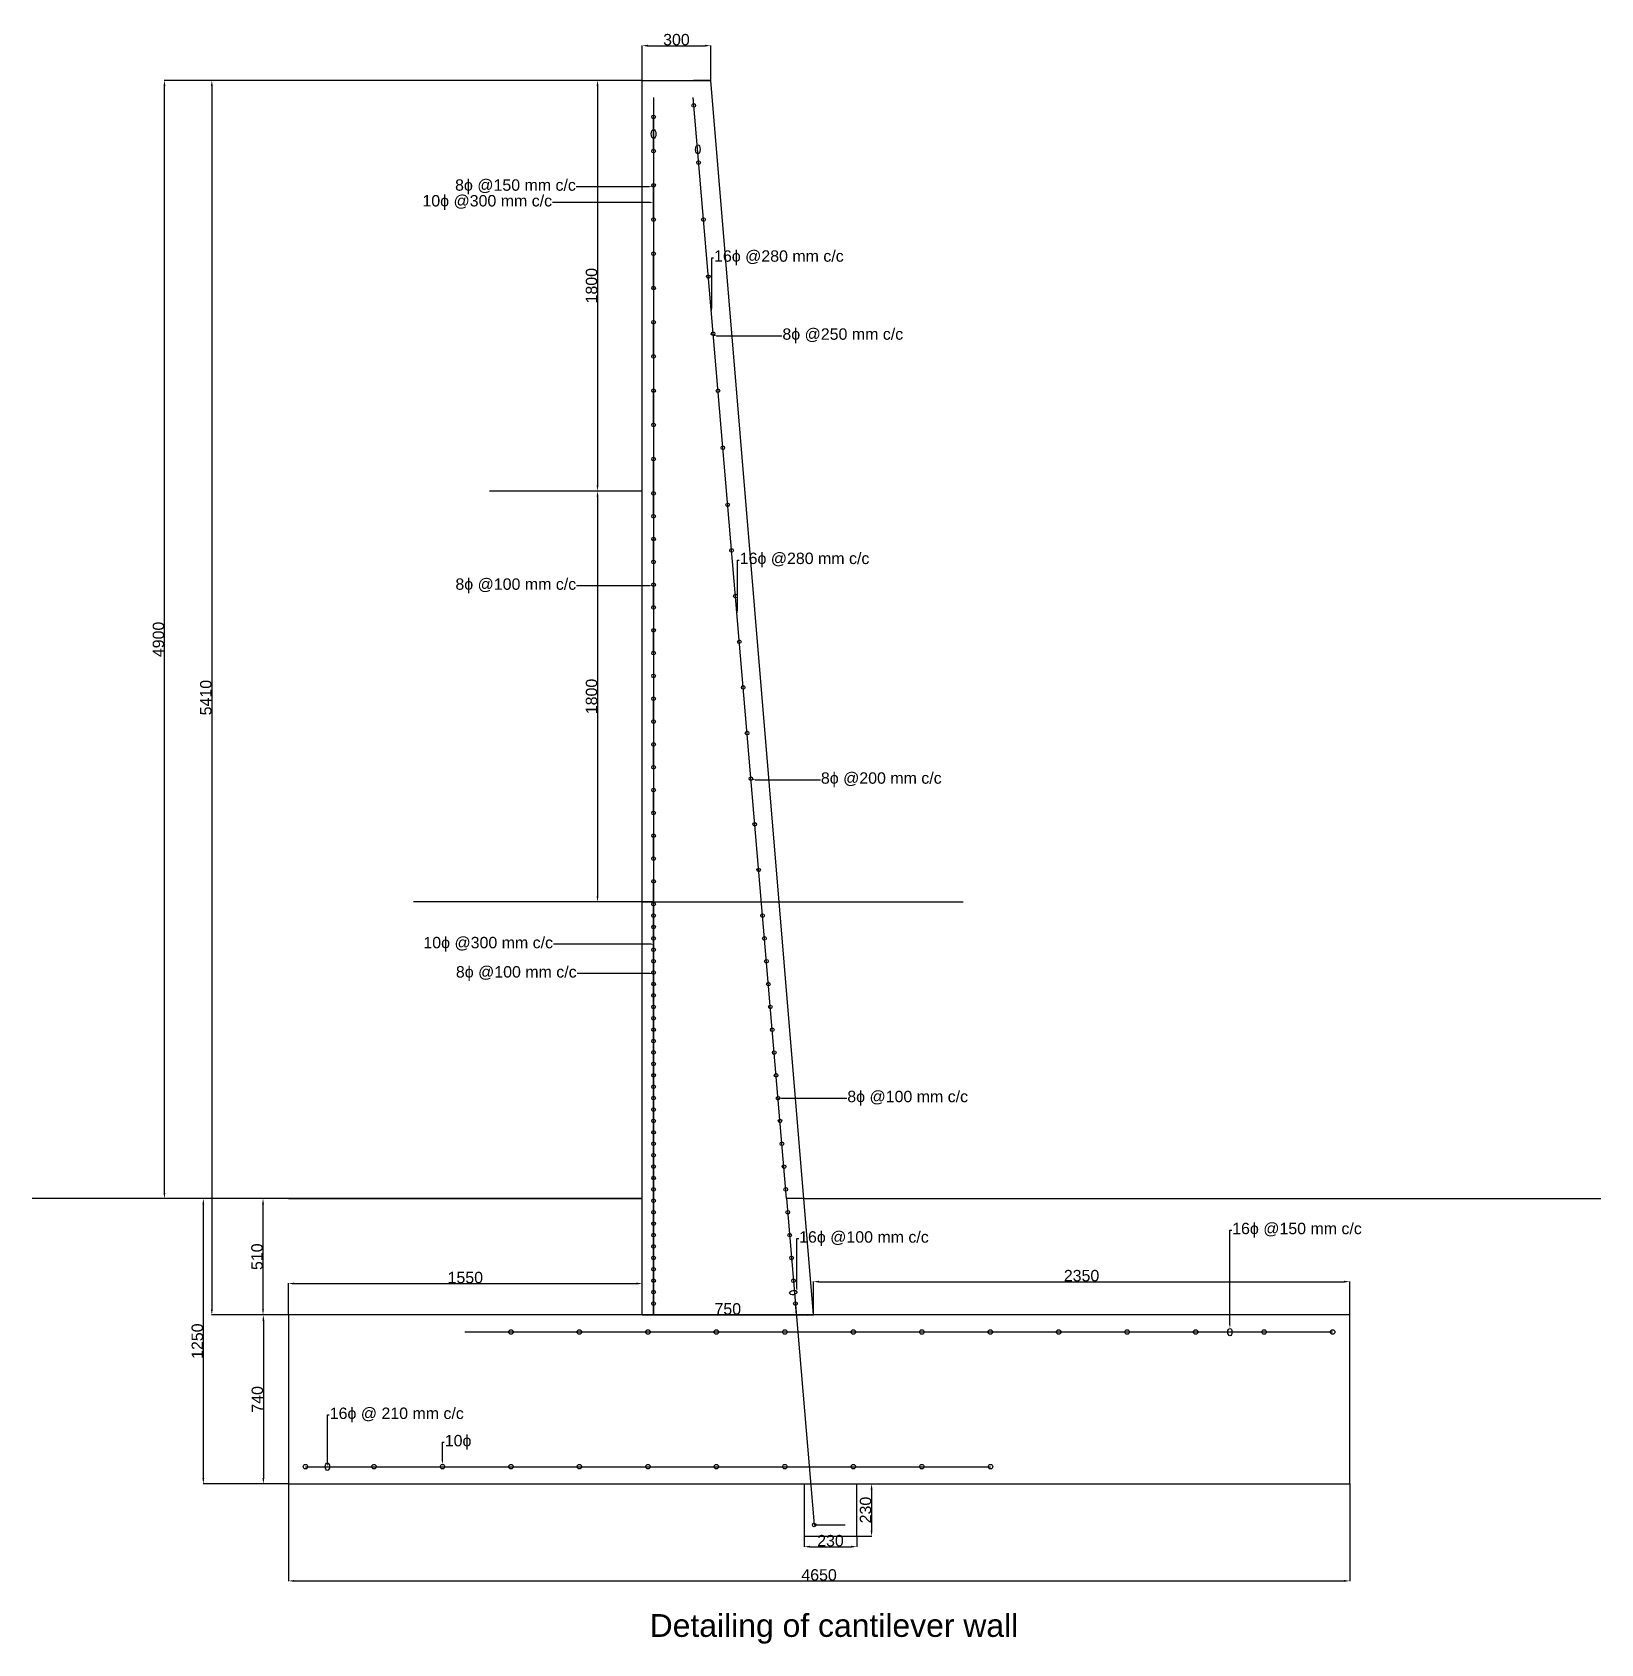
# Model space of a CAD drawing. Header units: millimetres. Extents: x -1123 to 5750, y -701 to 6361.
import ezdxf
from ezdxf import colors
from ezdxf.entities.mleader import LeaderData, LeaderLine
from ezdxf.math import Vec2, Vec3

# ---------------------------------------------------------------- set-up
doc = ezdxf.new("R2010")
doc.units = ezdxf.units.MM
doc.styles.get("Standard").update_dxf_attribs({"font": 'arial.ttf'})
doc.dimstyles.new('ISO-25', dxfattribs={"dimtxt": 50, "dimasz": 25, "dimexe": 1.25, "dimexo": 0.625, "dimtad": 1, "dimdec": 0, "dimtxsty": 'Standard', "dimcen": 2.5, "dimadec": 0, "dimazin": 0, "dimtfac": 1, "dimtdec": 0, "dimtix": 1, "dimtmove": 0, "dimatfit": 3, "dimfxl": 1, "dimarcsym": 0})

# ---------------------------------------------------------------- blocks, each defined once
blk = doc.blocks.new('*D3')
at = {"color": 0, "lineweight": -2, "transparency": 16777216}
for p, q in [((-0.6, 740), (-111.1, 740)), ((-109.8, 715), (-109.8, 25)), ((-0.6, 0), (-111.1, 0))]:
    blk.add_line(p, q, dxfattribs=at)
at = {"color": 0, "transparency": 16777216}
for points in [[(-114, 715), (-105.6, 715), (-109.8, 740)], [(-114, 25), (-105.6, 25), (-109.8, 0)]]:
    blk.add_solid(points, dxfattribs=at)
at = {"layer": 'Defpoints', "color": 0, "transparency": 16777216}
for p in [(0, 740), (0, 0), (-109.8, 0)]:
    blk.add_point(p, dxfattribs=at)
at = {"color": 0, "transparency": 16777216, "insert": (-136, 370), "char_height": 50, "attachment_point": 5, "rotation": 90}
blk.add_mtext('740', dxfattribs=at)
blk = doc.blocks.new('*D4')
at = {"color": 0, "lineweight": -2, "transparency": 16777216}
for p, q in [((0, 740.6), (0, 878.7)), ((25, 877.5), (1525, 877.5)), ((1550, 740.6), (1550, 878.7))]:
    blk.add_line(p, q, dxfattribs=at)
at = {"color": 0, "transparency": 16777216}
for points in [[(25, 881.6), (25, 873.3), (0, 877.5)], [(1525, 881.6), (1525, 873.3), (1550, 877.5)]]:
    blk.add_solid(points, dxfattribs=at)
at = {"layer": 'Defpoints', "color": 0, "transparency": 16777216}
for p in [(1550, 877.5), (0, 740), (1550, 740)]:
    blk.add_point(p, dxfattribs=at)
at = {"color": 0, "transparency": 16777216, "insert": (775, 903.6), "char_height": 50, "attachment_point": 5}
blk.add_mtext('1550', dxfattribs=at)
blk = doc.blocks.new('*D6')
at = {"color": 0, "lineweight": -2, "transparency": 16777216}
for p, q in [((2260, -230.6), (2260, -276.8)), ((2285, -275.6), (2465, -275.6)), ((2490, -230.6), (2490, -276.8))]:
    blk.add_line(p, q, dxfattribs=at)
at = {"color": 0, "transparency": 16777216}
for points in [[(2285, -271.4), (2285, -279.7), (2260, -275.6)], [(2465, -271.4), (2465, -279.7), (2490, -275.6)]]:
    blk.add_solid(points, dxfattribs=at)
at = {"layer": 'Defpoints', "color": 0, "transparency": 16777216}
for p in [(2260, -230), (2490, -230), (2490, -275.6)]:
    blk.add_point(p, dxfattribs=at)
at = {"color": 0, "transparency": 16777216, "insert": (2375, -249.4), "char_height": 50, "attachment_point": 5}
blk.add_mtext('230', dxfattribs=at)
blk = doc.blocks.new('*D7')
at = {"color": 0, "lineweight": -2, "transparency": 16777216}
for p, q in [((2490.6, 0), (2556.2, 0)), ((2555, -25), (2555, -205)), ((2490.6, -230), (2556.2, -230))]:
    blk.add_line(p, q, dxfattribs=at)
at = {"color": 0, "transparency": 16777216}
for points in [[(2550.8, -25), (2559.1, -25), (2555, 0)], [(2550.8, -205), (2559.1, -205), (2555, -230)]]:
    blk.add_solid(points, dxfattribs=at)
at = {"layer": 'Defpoints', "color": 0, "transparency": 16777216}
for p in [(2490, 0), (2490, -230), (2555, -230)]:
    blk.add_point(p, dxfattribs=at)
at = {"color": 0, "transparency": 16777216, "insert": (2528.8, -115), "char_height": 50, "attachment_point": 5, "rotation": 90}
blk.add_mtext('230', dxfattribs=at)
blk = doc.blocks.new('*D8')
at = {"color": 0, "lineweight": -2, "transparency": 16777216}
for p, q in [((2300, 740.6), (2300, 887)), ((2325, 885.7), (4625, 885.7)), ((4650, 740.6), (4650, 887))]:
    blk.add_line(p, q, dxfattribs=at)
at = {"color": 0, "transparency": 16777216}
for points in [[(2325, 889.9), (2325, 881.6), (2300, 885.7)], [(4625, 889.9), (4625, 881.6), (4650, 885.7)]]:
    blk.add_solid(points, dxfattribs=at)
at = {"layer": 'Defpoints', "color": 0, "transparency": 16777216}
for p in [(4650, 885.7), (2300, 740), (4650, 740)]:
    blk.add_point(p, dxfattribs=at)
at = {"color": 0, "transparency": 16777216, "insert": (3475, 911.9), "char_height": 50, "attachment_point": 5}
blk.add_mtext('2350', dxfattribs=at)
blk = doc.blocks.new('*D9')
at = {"color": 0, "lineweight": -2, "transparency": 16777216}
for p, q in [((-0.6, 1250), (-112.6, 1250)), ((-111.3, 765), (-111.3, 1225)), ((-0.6, 740), (-112.6, 740))]:
    blk.add_line(p, q, dxfattribs=at)
at = {"color": 0, "transparency": 16777216}
for points in [[(-115.5, 1225), (-107.2, 1225), (-111.3, 1250)], [(-115.5, 765), (-107.2, 765), (-111.3, 740)]]:
    blk.add_solid(points, dxfattribs=at)
at = {"layer": 'Defpoints', "color": 0, "transparency": 16777216}
for p in [(-111.3, 1250), (0, 1250), (0, 740)]:
    blk.add_point(p, dxfattribs=at)
at = {"color": 0, "transparency": 16777216, "insert": (-137.5, 995), "char_height": 50, "attachment_point": 5, "rotation": 90}
blk.add_mtext('510', dxfattribs=at)
blk = doc.blocks.new('*D10')
at = {"color": 0, "lineweight": -2, "transparency": 16777216}
for p, q in [((-0.6, 1250), (-374.1, 1250)), ((-372.8, 25), (-372.8, 1225)), ((-0.6, 0), (-374.1, 0))]:
    blk.add_line(p, q, dxfattribs=at)
at = {"color": 0, "transparency": 16777216}
for points in [[(-377, 1225), (-368.7, 1225), (-372.8, 1250)], [(-377, 25), (-368.7, 25), (-372.8, 0)]]:
    blk.add_solid(points, dxfattribs=at)
at = {"layer": 'Defpoints', "color": 0, "transparency": 16777216}
for p in [(-372.8, 1250), (0, 1250), (0, 0)]:
    blk.add_point(p, dxfattribs=at)
at = {"color": 0, "transparency": 16777216, "insert": (-399, 625), "char_height": 50, "attachment_point": 5, "rotation": 90}
blk.add_mtext('1250', dxfattribs=at)
blk = doc.blocks.new('*D11')
at = {"color": 0, "lineweight": -2, "transparency": 16777216}
for p, q in [((1550, 6150.6), (1550, 6303.1)), ((1575, 6301.8), (1825, 6301.8)), ((1850, 6150.6), (1850, 6303.1))]:
    blk.add_line(p, q, dxfattribs=at)
at = {"color": 0, "transparency": 16777216}
for points in [[(1575, 6306), (1575, 6297.7), (1550, 6301.8)], [(1825, 6306), (1825, 6297.7), (1850, 6301.8)]]:
    blk.add_solid(points, dxfattribs=at)
at = {"layer": 'Defpoints', "color": 0, "transparency": 16777216}
for p in [(1850, 6301.8), (1550, 6150), (1850, 6150)]:
    blk.add_point(p, dxfattribs=at)
at = {"color": 0, "transparency": 16777216, "insert": (1700, 6328), "char_height": 50, "attachment_point": 5}
blk.add_mtext('300', dxfattribs=at)
blk = doc.blocks.new('*D12')
at = {"color": 0, "lineweight": -2, "transparency": 16777216}
for p, q in [((1549.4, 6150), (-336.8, 6150)), ((-335.6, 6125), (-335.6, 765)), ((1549.4, 740), (-336.8, 740))]:
    blk.add_line(p, q, dxfattribs=at)
at = {"color": 0, "transparency": 16777216}
for points in [[(-339.8, 6125), (-331.4, 6125), (-335.6, 6150)], [(-339.8, 765), (-331.4, 765), (-335.6, 740)]]:
    blk.add_solid(points, dxfattribs=at)
at = {"layer": 'Defpoints', "color": 0, "transparency": 16777216}
for p in [(1550, 6150), (-335.6, 740), (1550, 740)]:
    blk.add_point(p, dxfattribs=at)
at = {"color": 0, "transparency": 16777216, "insert": (-361.7, 3445), "char_height": 50, "attachment_point": 5, "rotation": 90}
blk.add_mtext('5410', dxfattribs=at)
blk = doc.blocks.new('*D13')
at = {"color": 0, "lineweight": -2, "transparency": 16777216}
for p, q in [((1549.4, 6150), (1353.1, 6150)), ((1354.4, 6125), (1354.4, 4375)), ((1549.4, 4350), (1353.1, 4350))]:
    blk.add_line(p, q, dxfattribs=at)
at = {"color": 0, "transparency": 16777216}
for points in [[(1350.2, 6125), (1358.5, 6125), (1354.4, 6150)], [(1350.2, 4375), (1358.5, 4375), (1354.4, 4350)]]:
    blk.add_solid(points, dxfattribs=at)
at = {"layer": 'Defpoints', "color": 0, "transparency": 16777216}
for p in [(1550, 6150), (1354.4, 4350), (1550, 4350)]:
    blk.add_point(p, dxfattribs=at)
at = {"color": 0, "transparency": 16777216, "insert": (1328.2, 5250), "char_height": 50, "attachment_point": 5, "rotation": 90}
blk.add_mtext('1800', dxfattribs=at)
blk = doc.blocks.new('*D14')
at = {"color": 0, "lineweight": -2, "transparency": 16777216}
for p, q in [((1549.4, 4350), (1353.1, 4350)), ((1354.4, 4325), (1354.4, 2575)), ((1549.4, 2550), (1353.1, 2550))]:
    blk.add_line(p, q, dxfattribs=at)
at = {"color": 0, "transparency": 16777216}
for points in [[(1350.2, 4325), (1358.5, 4325), (1354.4, 4350)], [(1350.2, 2575), (1358.5, 2575), (1354.4, 2550)]]:
    blk.add_solid(points, dxfattribs=at)
at = {"layer": 'Defpoints', "color": 0, "transparency": 16777216}
for p in [(1550, 4350), (1354.4, 2550), (1550, 2550)]:
    blk.add_point(p, dxfattribs=at)
at = {"color": 0, "transparency": 16777216, "insert": (1328.2, 3450), "char_height": 50, "attachment_point": 5, "rotation": 90}
blk.add_mtext('1800', dxfattribs=at)
blk = doc.blocks.new('*D15')
at = {"color": 0, "lineweight": -2, "transparency": 16777216}
for p, q in [((1550, 740.6), (1550, 741.2)), ((1575, 740), (2275, 740)), ((2300, 740.6), (2300, 741.2))]:
    blk.add_line(p, q, dxfattribs=at)
at = {"color": 0, "transparency": 16777216}
for points in [[(1575, 744.2), (1575, 735.8), (1550, 740)], [(2275, 744.2), (2275, 735.8), (2300, 740)]]:
    blk.add_solid(points, dxfattribs=at)
at = {"layer": 'Defpoints', "color": 0, "transparency": 16777216}
for p in [(1550, 740), (2300, 740), (2300, 740)]:
    blk.add_point(p, dxfattribs=at)
at = {"color": 0, "transparency": 16777216, "insert": (1925, 766.2), "char_height": 50, "attachment_point": 5}
blk.add_mtext('750', dxfattribs=at)
blk = doc.blocks.new('*D16')
at = {"color": 0, "lineweight": -2, "transparency": 16777216}
for p, q in [((0, -0.6), (0, -426.9)), ((4650, -0.6), (4650, -426.9)), ((25, -425.6), (4625, -425.6))]:
    blk.add_line(p, q, dxfattribs=at)
at = {"color": 0, "transparency": 16777216}
for points in [[(25, -421.4), (25, -429.8), (0, -425.6)], [(4625, -421.4), (4625, -429.8), (4650, -425.6)]]:
    blk.add_solid(points, dxfattribs=at)
at = {"layer": 'Defpoints', "color": 0, "transparency": 16777216}
for p in [(0, 0), (4650, 0), (4650, -425.6)]:
    blk.add_point(p, dxfattribs=at)
at = {"color": 0, "transparency": 16777216, "insert": (2325, -399.5), "char_height": 50, "attachment_point": 5}
blk.add_mtext('4650', dxfattribs=at)
blk = doc.blocks.new('*D18')
at = {"color": 0, "lineweight": -2, "transparency": 16777216}
for p, q in [((1352.5, 6150), (-544.6, 6150)), ((-543.4, 1275), (-543.4, 6125)), ((1549.4, 1250), (-544.6, 1250))]:
    blk.add_line(p, q, dxfattribs=at)
at = {"color": 0, "transparency": 16777216}
for points in [[(-547.5, 6125), (-539.2, 6125), (-543.4, 6150)], [(-547.5, 1275), (-539.2, 1275), (-543.4, 1250)]]:
    blk.add_solid(points, dxfattribs=at)
at = {"layer": 'Defpoints', "color": 0, "transparency": 16777216}
for p in [(-543.4, 6150), (1353.1, 6150), (1550, 1250)]:
    blk.add_point(p, dxfattribs=at)
at = {"color": 0, "transparency": 16777216, "insert": (-569.5, 3700), "char_height": 50, "attachment_point": 5, "rotation": 90}
blk.add_mtext('4900', dxfattribs=at)

msp = doc.modelspace()

# ---------------------------------------------------------------- linework, layer by layer
for p, q in [((1550, 740), (1550, 6150)), ((1550, 6150), (1850, 6150)), ((1550, 6150), (1600, 6150)), ((1850, 6150), (1775, 6150)), ((2300, 740), (1850, 6150)), ((1600, 6075), (1600, 740)), ((2182.6, 1250), (1773, 6075)), ((1600, 5840), (1600, 5990)), ((1600, 5540), (1600, 5690)), ((1600, 5240), (1600, 5390)), ((1600, 4940), (1600, 5090)), ((1600, 4640), (1600, 4790)), ((1600, 4340), (1600, 4490)), ((1550, 4350), (881.3, 4350)), ((1550, 2550), (1550, 4350)), ((1600, 4240), (1600, 4340)), ((1600, 4040), (1600, 4140)), ((1600, 3840), (1600, 3940)), ((1600, 3640), (1600, 3740)), ((1600, 3340), (1600, 3440)), ((1600, 3140), (1600, 3240)), ((1600, 2940), (1600, 3040)), ((1600, 2740), (1600, 2840)), ((1600, 2540), (1600, 2640)), ((1600, 2540), (1600, 2640)), ((1600, 2550), (548.1, 2550)), ((1550, 2550), (2956.7, 2550)), ((1600, 740), (1600, 2550)), ((1600, 2440), (1600, 2490)), ((1600, 2340), (1600, 2390)), ((1600, 2340), (1600, 2340)), ((1600, 2240), (1600, 2290)), ((1600, 2240), (1600, 2240)), ((1600, 2140), (1600, 2190)), ((1600, 2040), (1600, 2090)), ((1600, 1940), (1600, 1990)), ((1600, 1840), (1600, 1890)), ((1600, 1740), (1600, 1790)), ((1600, 1640), (1600, 1690)), ((1600, 1540), (1600, 1590)), ((1600, 1440), (1600, 1490)), ((1600, 1390), (1600, 1440)), ((1550, 1340), (1550, 1390)), ((1600, 1290), (1600, 1340)), ((1600, 1340), (1600, 1340)), ((1600, 1240), (1600, 1290)), ((0, 1250), (-1122.5, 1250)), ((0, 1250), (1550, 1250)), ((1600, 1190), (1600, 1240)), ((2257.6, 1250), (2182.6, 1250)), ((2182.6, 1250), (2304, -180)), ((2257.6, 1250), (5750, 1250)), ((1600, 1140), (1600, 1190)), ((1600, 1090), (1600, 1140)), ((1600, 1040), (1600, 1090)), ((1600, 990), (1600, 1040)), ((1600, 940), (1600, 990)), ((1600, 890), (1600, 940)), ((1600, 840), (1600, 890)), ((1600, 790), (1600, 840)), ((1600, 740), (1600, 790)), ((2225.9, 740), (2221.8, 789.8)), ((4650, 740), (0, 740)), ((0, 740), (0, 0)), ((1550, 740), (2300, 740)), ((4650, 740), (4575, 740)), ((4650, 0), (4650, 740)), ((1550.2, 665), (772.2, 665)), ((1275, 665), (975, 665)), ((1575, 665), (1275, 665)), ((4575, 665), (1550.2, 665)), ((1875, 665), (1575, 665)), ((2175, 665), (1875, 665)), ((2475, 665), (2175, 665)), ((2775, 665), (2475, 665)), ((3075, 665), (2775, 665)), ((3375, 665), (3075, 665)), ((3675, 665), (3375, 665)), ((3975, 665), (3675, 665)), ((4275, 665), (3975, 665)), ((4575, 665), (4275, 665)), ((75, 75), (853, 75)), ((75, 75), (375, 75)), ((375, 75), (675, 75)), ((675, 75), (975, 75)), ((853, 75), (2298, 75)), ((975, 75), (1275, 75)), ((1275, 75), (1575, 75)), ((1575, 75), (1875, 75)), ((1875, 75), (2175, 75)), ((2175, 75), (2475, 75)), ((2298, 75), (3076, 75)), ((2475, 75), (2775, 75)), ((2775, 75), (3075, 75)), ((0, 0), (4650, 0)), ((0, 0), (1550, 0)), ((0, 0), (1900, 0)), ((0, 0), (75, 0)), ((2260, 0), (2260, -230)), ((2490, -230), (2490, 0)), ((2308.2, -180), (2304, -180)), ((2304, -180), (2440, -180)), ((2260, -230), (2490, -230))]:
    msp.add_line(p, q)
for centre, radius in [((1776, 6039.8), 8), ((1600, 5990), 8), ((1600, 5840), 8), ((1797.2, 5789.8), 8), ((1600, 5690), 8), ((1600, 5540), 8), ((1818.4, 5539.8), 8), ((1600, 5390), 8), ((1839.6, 5289.8), 8), ((1600, 5240), 8), ((1600, 5090), 8), ((1860.8, 5039.8), 8), ((1600, 4940), 8), ((1600, 4790), 8), ((1882.1, 4789.8), 8), ((1600, 4640), 8), ((1903.3, 4539.8), 8), ((1600, 4490), 8), ((1600, 4340), 8), ((1600, 4240), 8), ((1924.5, 4289.8), 8), ((1600, 4140), 8), ((1941.5, 4089.8), 8), ((1600, 4040), 8), ((1600, 3940), 8), ((1958.5, 3889.8), 8), ((1600, 3840), 8), ((1600, 3740), 8), ((1975.5, 3689.8), 8), ((1600, 3640), 8), ((1600, 3540), 8), ((1992.4, 3489.8), 8), ((1600, 3440), 8), ((1600, 3340), 8), ((2009.4, 3289.8), 8), ((1600, 3240), 8), ((1600, 3140), 8), ((1600, 3040), 8), ((2026.4, 3089.8), 8), ((1600, 2940), 8), ((2043.4, 2889.8), 8), ((1600, 2840), 8), ((1600, 2740), 8), ((2060.3, 2689.8), 8), ((1600, 2640), 8), ((1600, 2540), 8), ((1600, 2490), 8), ((2077.3, 2489.8), 8), ((1600, 2440), 8), ((1600, 2390), 8), ((1600, 2340), 8), ((2085.8, 2389.8), 8), ((1600, 2290), 8), ((2094.3, 2289.8), 8), ((1600, 2240), 8), ((1600, 2190), 8), ((2102.8, 2189.8), 8), ((1600, 2140), 8), ((1600, 2090), 8), ((1600, 2040), 8), ((2111.3, 2089.8), 8), ((1600, 1990), 8), ((2119.8, 1989.8), 8), ((1600, 1940), 8), ((1600, 1890), 8), ((1600, 1840), 8), ((2128.3, 1889.8), 8), ((1600, 1790), 8), ((2136.7, 1789.8), 8), ((1600, 1740), 8), ((1600, 1690), 8), ((2145.2, 1689.8), 8), ((1600, 1640), 8), ((1600, 1590), 8), ((2153.7, 1589.8), 8), ((1600, 1540), 8), ((1600, 1490), 8), ((2162.2, 1489.8), 8), ((1600, 1440), 8), ((1600, 1390), 8), ((1600, 1340), 8), ((2171.8, 1389.8), 8), ((1600, 1290), 8), ((2179.2, 1289.8), 8), ((1600, 1240), 8), ((1600, 1190), 8), ((1600, 1140), 8), ((2187.7, 1189.8), 8), ((1600, 1090), 8), ((2196.2, 1089.8), 8), ((1600, 1040), 8), ((1600, 990), 8), ((2204.7, 989.8), 8), ((1600, 940), 8), ((1600, 890), 8), ((1600, 840), 8), ((2213.2, 889.8), 8), ((1600, 790), 8), ((2221.6, 789.8), 8), ((975, 665), 10), ((1275, 665), 10), ((1575, 665), 10), ((1875, 665), 10), ((2175, 665), 10), ((2475, 665), 10), ((2775, 665), 10), ((3075, 665), 10), ((3375, 665), 10), ((3675, 665), 10), ((3975, 665), 10), ((4275, 665), 10), ((4575, 665), 10), ((75, 75), 10), ((375, 75), 10), ((675, 75), 10), ((975, 75), 10), ((1275, 75), 10), ((1575.5, 75), 10), ((1875, 75), 10), ((2175, 75), 10), ((2475, 75), 10), ((2775, 75), 10), ((3076, 75), 10), ((2304, -180), 8)]:
    msp.add_circle(centre, radius)
for centre, major_axis, ratio in [((1600, 5915), (0, 20.2), 0.493847), ((1794, 5847.3), (0, 20.2), 0.493847), ((2211.8, 838), (-15.8, -2.7), 0.58982), ((4125, 665), (0, 16), 0.58982), ((171, 75), (0, 16), 0.58982)]:
    msp.add_ellipse(centre, major_axis=major_axis, ratio=ratio)

# ---------------------------------------------------------------- texts
at = {"insert": (1582.8, -570.8), "char_height": 100, "attachment_point": 1}
msp.add_mtext_dynamic_manual_height_columns('Detailing of cantilever wall', width=2143.502, gutter_width=12.5, heights=[0], dxfattribs=at)

# ---------------------------------------------------------------- dimensions: what is measured, and where the dimension line sits
for base, p1, p2, picture, middle in [((1850, 6301.8), (1550, 6150), (1850, 6150), '*D11', (1700, 6328)), ((1550, 877.5), (0, 740), (1550, 740), '*D4', (775, 903.6)), ((4650, 885.7), (2300, 740), (4650, 740), '*D8', (3475, 911.9)), ((2300, 740), (1550, 740), (2300, 740), '*D15', (1925, 766.2)), ((4650, -425.6), (0, 0), (4650, 0), '*D16', (2325, -399.5)), ((2490, -275.6), (2260, -230), (2490, -230), '*D6', (2375, -249.4))]:
    dim = msp.add_linear_dim(base=base, p1=p1, p2=p2, dimstyle='ISO-25')
    dim.commit()
    dim.dimension.update_dxf_attribs({"geometry": picture, "text_midpoint": middle})
for base, p1, p2, picture, middle in [((-543.4, 6150), (1550, 1250), (1353.1, 6150), '*D18', (-569.5, 3700)), ((-335.6, 740), (1550, 6150), (1550, 740), '*D12', (-361.7, 3445)), ((1354.4, 4350), (1550, 6150), (1550, 4350), '*D13', (1328.2, 5250)), ((1354.4, 2550), (1550, 4350), (1550, 2550), '*D14', (1328.2, 3450)), ((-372.8, 1250), (0, 0), (0, 1250), '*D10', (-399, 625)), ((-111.3, 1250), (0, 740), (0, 1250), '*D9', (-137.5, 995)), ((2555, -230), (2490, 0), (2490, -230), '*D7', (2528.8, -115))]:
    dim = msp.add_linear_dim(base=base, p1=p1, p2=p2, angle=90, dimstyle='ISO-25')
    dim.commit()
    dim.dimension.update_dxf_attribs({"geometry": picture, "text_midpoint": middle})
dim = msp.add_linear_dim(base=(-109.8, 0), p1=(0, 740), p2=(0, 0), angle=90, dimstyle='ISO-25', override={"dimtxt": 50, "dimasz": 25})
dim.commit()
dim.dimension.update_dxf_attribs({"geometry": '*D3', "text_midpoint": (-136, 370)})

# ---------------------------------------------------------------- leaders
ml = msp.add_multileader_mtext('Standard')
ml.set_content('10ϕ @300 mm c/c', color=256)
ml.set_leader_properties()
ml.build(insert=Vec2(0, 0))
ml.multileader.update_dxf_attribs({"arrow_head_size": 15})
ctx = ml.context
ctx.base_point, ctx.char_height, ctx.arrow_head_size, ctx.plane_origin = Vec3(593.3, 5615), 50, 15, Vec3(1600, 5615)
ctx.text_align_type = 2
notes = []
notes.append((ctx, [(0, (1, 1, 0), (1165.2, 5615), (-1, 0), 8, [(0, [(1600, 5615)], 0, [])])]))
ctx.mtext.insert, ctx.mtext.alignment, ctx.mtext.flow_direction = Vec3(1155.2, 5647.3), 3, 5
ml = msp.add_multileader_mtext('Standard')
ml.set_content('8ϕ @150 mm c/c', color=256)
ml.set_leader_properties()
ml.build(insert=Vec2(0, 0))
ml.multileader.update_dxf_attribs({"arrow_head_size": 15})
ctx = ml.context
ctx.base_point, ctx.char_height, ctx.arrow_head_size, ctx.plane_origin = Vec3(731.7, 5683.8), 50, 15, Vec3(1594.9, 5683.8)
ctx.text_align_type = 2
notes.append((ctx, [(0, (1, 1, 0), (1269.4, 5683.8), (-1, 0), 8, [(0, [(1594.9, 5683.8)], 0, [])])]))
ctx.mtext.insert, ctx.mtext.alignment, ctx.mtext.flow_direction = Vec3(1259.4, 5716.2), 3, 5
ml = msp.add_multileader_mtext('Standard')
ml.set_content('16ϕ @280 mm c/c', color=256)
ml.set_leader_properties()
ml.build(insert=Vec2(0, 0))
ml.multileader.update_dxf_attribs({"arrow_head_size": 15})
ctx = ml.context
ctx.base_point, ctx.char_height, ctx.arrow_head_size, ctx.plane_origin = Vec3(1862.9, 5372.8), 50, 15, Vec3(1854.9, 5139.3)
notes.append((ctx, [(0, (1, 1, 0), (1854.9, 5372.8), (1, 0), 8, [(0, [(1854.9, 5139.3)], 0, [])])]))
ctx.mtext.insert, ctx.mtext.flow_direction = Vec3(1864.9, 5405.1), 5
ml = msp.add_multileader_mtext('Standard')
ml.set_content('8ϕ @250 mm c/c', color=256)
ml.set_leader_properties()
ml.build(insert=Vec2(0, 0))
ml.multileader.update_dxf_attribs({"arrow_head_size": 15})
ctx = ml.context
ctx.base_point, ctx.char_height, ctx.arrow_head_size, ctx.plane_origin = Vec3(2162.3, 5030.9), 50, 15, Vec3(1860.8, 5030.9)
notes.append((ctx, [(0, (1, 1, 0), (2154.3, 5030.9), (1, 0), 8, [(0, [(1860.8, 5030.9)], 0, [])])]))
ctx.mtext.insert, ctx.mtext.flow_direction = Vec3(2164.3, 5063.2), 5
ml = msp.add_multileader_mtext('Standard')
ml.set_content('16ϕ @280 mm c/c', color=256)
ml.set_leader_properties()
ml.build(insert=Vec2(0, 0))
ml.multileader.update_dxf_attribs({"arrow_head_size": 15})
ctx = ml.context
ctx.base_point, ctx.char_height, ctx.arrow_head_size, ctx.plane_origin = Vec3(1975.4, 4048), 50, 15, Vec3(1967.4, 3814.5)
notes.append((ctx, [(0, (1, 1, 0), (1967.4, 4048), (1, 0), 8, [(0, [(1967.4, 3814.5)], 0, [])])]))
ctx.mtext.insert, ctx.mtext.flow_direction = Vec3(1977.4, 4080.4), 5
ml = msp.add_multileader_mtext('Standard')
ml.set_content('8ϕ @100 mm c/c', color=256)
ml.set_leader_properties()
ml.build(insert=Vec2(0, 0))
ml.multileader.update_dxf_attribs({"arrow_head_size": 15})
ctx = ml.context
ctx.base_point, ctx.char_height, ctx.arrow_head_size, ctx.plane_origin = Vec3(733, 3935.1), 50, 15, Vec3(1596.3, 3935.1)
ctx.text_align_type = 2
notes.append((ctx, [(0, (1, 1, 0), (1270.8, 3935.1), (-1, 0), 8, [(0, [(1596.3, 3935.1)], 0, [])])]))
ctx.mtext.insert, ctx.mtext.alignment, ctx.mtext.flow_direction = Vec3(1260.8, 3967.5), 3, 5
ml = msp.add_multileader_mtext('Standard')
ml.set_content('8ϕ @200 mm c/c', color=256)
ml.set_leader_properties()
ml.build(insert=Vec2(0, 0))
ml.multileader.update_dxf_attribs({"arrow_head_size": 15})
ctx = ml.context
ctx.base_point, ctx.char_height, ctx.arrow_head_size, ctx.plane_origin = Vec3(2331, 3085.4), 50, 15, Vec3(2029.6, 3085.4)
notes.append((ctx, [(0, (1, 1, 0), (2323, 3085.4), (1, 0), 8, [(0, [(2029.6, 3085.4)], 0, [])])]))
ctx.mtext.insert, ctx.mtext.flow_direction = Vec3(2333, 3117.7), 5
ml = msp.add_multileader_mtext('Standard')
ml.set_content('10ϕ @300 mm c/c', color=256)
ml.set_leader_properties()
ml.build(insert=Vec2(0, 0))
ml.multileader.update_dxf_attribs({"arrow_head_size": 15})
ctx = ml.context
ctx.base_point, ctx.char_height, ctx.arrow_head_size, ctx.plane_origin = Vec3(597.5, 2364.3), 50, 15, Vec3(1604.2, 2364.3)
ctx.text_align_type = 2
notes.append((ctx, [(0, (1, 1, 0), (1169.4, 2364.3), (-1, 0), 8, [(0, [(1604.2, 2364.3)], 0, [])])]))
ctx.mtext.insert, ctx.mtext.alignment, ctx.mtext.flow_direction = Vec3(1159.4, 2396.7), 3, 5
ml = msp.add_multileader_mtext('Standard')
ml.set_content('8ϕ @100 mm c/c', color=256)
ml.set_leader_properties()
ml.build(insert=Vec2(0, 0))
ml.multileader.update_dxf_attribs({"arrow_head_size": 15})
ctx = ml.context
ctx.base_point, ctx.char_height, ctx.arrow_head_size, ctx.plane_origin = Vec3(735.1, 2236.1), 50, 15, Vec3(1598.4, 2236.1)
ctx.text_align_type = 2
notes.append((ctx, [(0, (1, 1, 0), (1272.9, 2236.1), (-1, 0), 8, [(0, [(1598.4, 2236.1)], 0, [])])]))
ctx.mtext.insert, ctx.mtext.alignment, ctx.mtext.flow_direction = Vec3(1262.9, 2268.4), 3, 5
ml = msp.add_multileader_mtext('Standard')
ml.set_content('8ϕ @100 mm c/c', color=256)
ml.set_leader_properties()
ml.build(insert=Vec2(0, 0))
ml.multileader.update_dxf_attribs({"arrow_head_size": 15})
ctx = ml.context
ctx.base_point, ctx.char_height, ctx.arrow_head_size, ctx.plane_origin = Vec3(2446.6, 1689.8), 50, 15, Vec3(2145.2, 1689.8)
notes.append((ctx, [(0, (1, 1, 0), (2438.6, 1689.8), (1, 0), 8, [(0, [(2145.2, 1689.8)], 0, [])])]))
ctx.mtext.insert, ctx.mtext.flow_direction = Vec3(2448.6, 1722.2), 5
ml = msp.add_multileader_mtext('Standard')
ml.set_content('16ϕ @150 mm c/c', color=256)
ml.set_leader_properties()
ml.build(insert=Vec2(0, 0))
ml.multileader.update_dxf_attribs({"arrow_head_size": 15})
ctx = ml.context
ctx.base_point, ctx.char_height, ctx.arrow_head_size, ctx.plane_origin = Vec3(4133, 1111.5), 50, 15, Vec3(4125, 681)
notes.append((ctx, [(0, (1, 1, 0), (4125, 1111.5), (1, 0), 8, [(0, [(4125, 681)], 0, [])])]))
ctx.mtext.insert, ctx.mtext.flow_direction = Vec3(4135, 1143.8), 5
ml = msp.add_multileader_mtext('Standard')
ml.set_content('16ϕ @100 mm c/c', color=256)
ml.set_leader_properties()
ml.build(insert=Vec2(0, 0))
ml.multileader.update_dxf_attribs({"arrow_head_size": 15})
ctx = ml.context
ctx.base_point, ctx.char_height, ctx.arrow_head_size, ctx.plane_origin = Vec3(2235.6, 1074.2), 50, 15, Vec3(2227.6, 840.7)
notes.append((ctx, [(0, (1, 1, 0), (2227.6, 1074.2), (1, 0), 8, [(0, [(2227.6, 840.7)], 0, [])])]))
ctx.mtext.insert, ctx.mtext.flow_direction = Vec3(2237.6, 1106.6), 5
ml = msp.add_multileader_mtext('Standard')
ml.set_content('16ϕ @ 210 mm c/c', color=256)
ml.set_leader_properties()
ml.build(insert=Vec2(0, 0))
ml.multileader.update_dxf_attribs({"arrow_head_size": 15})
ctx = ml.context
ctx.base_point, ctx.char_height, ctx.arrow_head_size, ctx.plane_origin = Vec3(179, 301.7), 50, 15, Vec3(171, 75)
notes.append((ctx, [(0, (1, 1, 0), (171, 301.7), (1, 0), 8, [(0, [(171, 75)], 0, [])])]))
ctx.mtext.insert, ctx.mtext.flow_direction = Vec3(181, 334), 5
ml = msp.add_multileader_mtext('Standard')
ml.set_content('10ϕ', color=256)
ml.set_leader_properties()
ml.build(insert=Vec2(0, 0))
ml.multileader.update_dxf_attribs({"arrow_head_size": 15})
ctx = ml.context
ctx.base_point, ctx.char_height, ctx.arrow_head_size, ctx.plane_origin = Vec3(683, 182.1), 50, 15, Vec3(675, 85)
notes.append((ctx, [(0, (1, 1, 0), (675, 182.1), (1, 0), 8, [(0, [(675, 85)], 0, [])])]))
ctx.mtext.insert, ctx.mtext.flow_direction = Vec3(685, 214.1), 5
for ctx, leaders in notes:
    for number, flags, end, landing, length, lines in leaders:
        leader = LeaderData()
        leader.index, (leader.has_last_leader_line, leader.has_dogleg_vector, leader.attachment_direction) = number, flags
        leader.last_leader_point, leader.dogleg_vector, leader.dogleg_length = Vec3(end), Vec3(landing), length
        for number, points, colour, breaks in lines:
            line = LeaderLine()
            line.index, line.vertices, line.color, line.breaks = number, Vec3.list(points), colors.encode_raw_color(colour), breaks
            leader.lines.append(line)
        ctx.leaders.append(leader)

doc.saveas('drawing.dxf')
